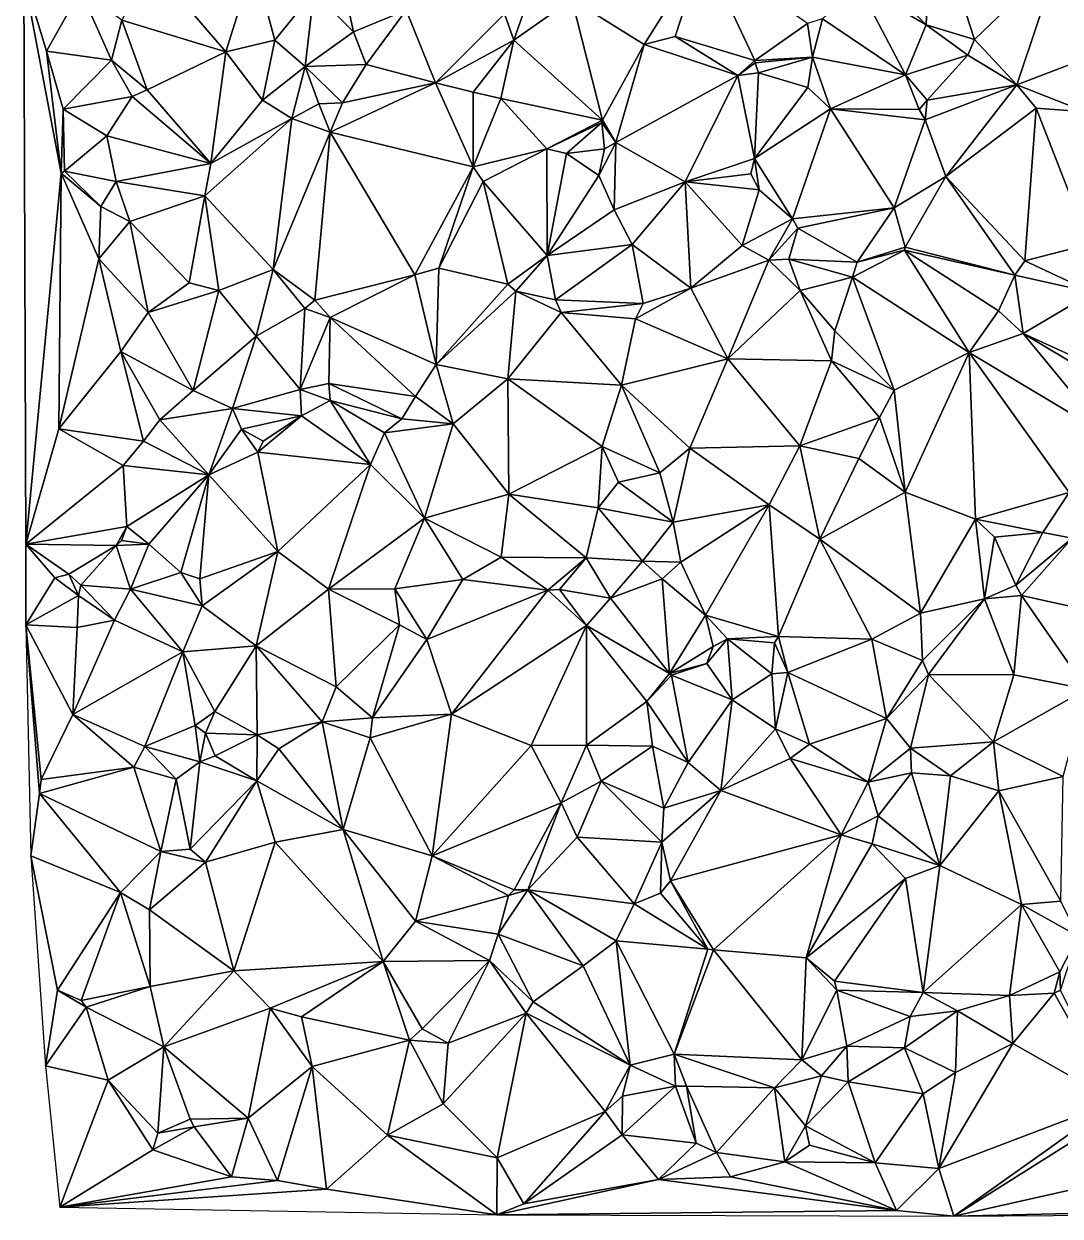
# Model space of a CAD drawing. Header units: metres. Extents: x -15 to 15, y -15 to 15.
# Drawn here: x -14.98 to -3.69, y -14.99 to -2 of the extents above; entities that cross this region are included whole.
import ezdxf

# ---------------------------------------------------------------- set-up
doc = ezdxf.new("R2010")
doc.units = ezdxf.units.M
doc.layers.add('STREET_MESH', color=7, linetype='Continuous')

msp = doc.modelspace()

# ---------------------------------------------------------------- linework, layer by layer
at = {"layer": 'STREET_MESH'}
for points in [[(-5.148, -2.009), (-5.098, -0.702), (-5.766, -1.398)], [(-5.098, -0.702), (-5.148, -2.009), (-4.62, -2.17)], [(-5.098, -0.702), (-4.62, -2.17), (-3.699, -1.283)], [(-9.01, -1.729), (-8.22, -2.222), (-7.577, -1.197)], [(-8.22, -2.222), (-7.881, -2.134), (-7.577, -1.197)], [(-7.881, -2.134), (-7.013, -2.398), (-7.577, -1.197)], [(-7.577, -1.197), (-7.013, -2.398), (-6.439, -1.993)], [(-4.62, -2.17), (-4.16, -2.661), (-3.699, -1.283)], [(-4.16, -2.661), (-2.811, -2.145), (-3.699, -1.283)], [(-2.811, -2.145), (-2.871, -1.738), (-3.699, -1.283)], [(-13.911, -1.958), (-12.779, -2.303), (-13.593, -1.355)], [(-13.593, -1.355), (-12.779, -2.303), (-12.472, -1.326)], [(-12.779, -2.303), (-12.244, -2.176), (-12.472, -1.326)], [(-12.244, -2.176), (-11.821, -1.65), (-12.472, -1.326)], [(-5.883, -1.576), (-5.148, -2.009), (-5.766, -1.398)], [(-14.957, -7.668), (-14.573, -3.625), (-14.98, -1.479)], [(-14.959, -8.545), (-14.957, -7.668), (-14.98, -1.479)], [(-14.734, -2.294), (-14.361, -1.634), (-14.98, -1.479)], [(-14.573, -3.625), (-14.734, -2.294), (-14.98, -1.479)], [(-14.734, -2.294), (-14.025, -2.394), (-14.361, -1.634)], [(-14.025, -2.394), (-13.911, -1.958), (-14.361, -1.634)], [(-12.244, -2.176), (-11.913, -2.463), (-11.821, -1.65)], [(-11.913, -2.463), (-11.388, -2.083), (-11.821, -1.65)], [(-11.388, -2.083), (-11.478, -1.665), (-11.821, -1.65)], [(-11.478, -1.665), (-11.388, -2.083), (-10.815, -1.85)], [(-9.743, -1.887), (-9.639, -2.177), (-9.451, -1.634)], [(-9.639, -2.177), (-9.01, -1.729), (-9.451, -1.634)], [(-5.883, -1.576), (-6.276, -1.944), (-5.373, -2.553)], [(-5.883, -1.576), (-5.373, -2.553), (-5.148, -2.009)], [(-9.01, -1.729), (-9.639, -2.177), (-8.675, -3.046)], [(-8.22, -2.222), (-9.01, -1.729), (-8.675, -3.046)], [(-11.388, -2.083), (-11.25, -2.442), (-10.815, -1.85)], [(-11.25, -2.442), (-10.495, -2.641), (-10.815, -1.85)], [(-10.495, -2.641), (-9.743, -1.887), (-10.815, -1.85)], [(-9.743, -1.887), (-10.495, -2.641), (-9.639, -2.177)], [(-6.384, -2.359), (-6.276, -1.944), (-6.439, -1.993)], [(-6.276, -1.944), (-6.384, -2.359), (-5.373, -2.553)], [(-13.911, -1.958), (-14.025, -2.394), (-13.636, -2.716)], [(-12.779, -2.303), (-13.911, -1.958), (-13.636, -2.716)], [(-7.013, -2.398), (-6.384, -2.359), (-6.439, -1.993)], [(-5.148, -2.009), (-5.373, -2.553), (-4.693, -2.339)], [(-5.148, -2.009), (-4.693, -2.339), (-4.62, -2.17)], [(-12.379, -2.829), (-12.244, -2.176), (-12.779, -2.303)], [(-12.244, -2.176), (-12.379, -2.829), (-11.913, -2.463)], [(-11.913, -2.463), (-11.25, -2.442), (-11.388, -2.083)], [(-10.495, -2.641), (-10.082, -2.743), (-9.639, -2.177)], [(-10.082, -2.743), (-9.782, -2.81), (-9.639, -2.177)], [(-9.639, -2.177), (-9.782, -2.81), (-8.675, -3.046)], [(-7.198, -2.559), (-7.881, -2.134), (-8.22, -2.222)], [(-7.013, -2.398), (-7.881, -2.134), (-7.198, -2.559)], [(-4.693, -2.339), (-4.16, -2.661), (-4.62, -2.17)], [(-3.411, -2.956), (-2.811, -2.145), (-4.16, -2.661)], [(-14.552, -2.927), (-14.734, -2.294), (-14.573, -3.625)], [(-14.025, -2.394), (-14.734, -2.294), (-14.552, -2.927)], [(-12.779, -2.303), (-13.636, -2.716), (-12.942, -3.518)], [(-12.379, -2.829), (-12.779, -2.303), (-12.942, -3.518)], [(-8.528, -3.292), (-8.22, -2.222), (-8.675, -3.046)], [(-7.198, -2.559), (-8.22, -2.222), (-8.528, -3.292)], [(-13.8, -2.788), (-14.025, -2.394), (-14.552, -2.927)], [(-14.025, -2.394), (-13.8, -2.788), (-13.636, -2.716)], [(-11.913, -2.463), (-12.379, -2.829), (-12.06, -3.028)], [(-11.764, -2.869), (-11.913, -2.463), (-12.06, -3.028)], [(-11.913, -2.463), (-11.506, -2.86), (-11.25, -2.442)], [(-11.764, -2.869), (-11.506, -2.86), (-11.913, -2.463)], [(-11.506, -2.86), (-10.495, -2.641), (-11.25, -2.442)], [(-7.01, -2.423), (-7.013, -2.398), (-7.198, -2.559)], [(-6.973, -2.533), (-7.01, -2.423), (-7.198, -2.559)], [(-7.01, -2.423), (-6.384, -2.359), (-7.013, -2.398)], [(-6.384, -2.359), (-7.01, -2.423), (-6.973, -2.533)], [(-6.384, -2.359), (-6.973, -2.533), (-6.435, -2.69)], [(-6.191, -2.924), (-6.384, -2.359), (-6.435, -2.69)], [(-6.384, -2.359), (-6.191, -2.924), (-5.373, -2.553)], [(-5.373, -2.553), (-5.137, -2.828), (-4.693, -2.339)], [(-4.693, -2.339), (-5.137, -2.828), (-4.16, -2.661)], [(-7.198, -2.559), (-8.528, -3.292), (-7.774, -3.718)], [(-7.018, -3.464), (-7.198, -2.559), (-7.774, -3.718)], [(-6.973, -2.533), (-7.198, -2.559), (-7.018, -3.464)], [(-6.973, -2.533), (-7.018, -3.464), (-6.435, -2.69)], [(-5.373, -2.553), (-6.191, -2.924), (-5.223, -2.93)], [(-5.373, -2.553), (-5.223, -2.93), (-5.137, -2.828)], [(-13.636, -2.716), (-13.8, -2.788), (-12.942, -3.518)], [(-10.084, -3.556), (-10.495, -2.641), (-11.64, -3.179)], [(-10.495, -2.641), (-11.506, -2.86), (-11.64, -3.179)], [(-10.082, -2.743), (-10.495, -2.641), (-10.084, -3.556)], [(-7.018, -3.464), (-6.191, -2.924), (-6.435, -2.69)], [(-5.157, -3.045), (-4.934, -3.662), (-4.16, -2.661)], [(-5.137, -2.828), (-5.157, -3.045), (-4.16, -2.661)], [(-4.16, -2.661), (-4.934, -3.662), (-3.949, -2.918)], [(-3.411, -2.956), (-4.16, -2.661), (-3.949, -2.918)], [(-13.8, -2.788), (-14.552, -2.927), (-14.075, -3.218)], [(-13.8, -2.788), (-14.075, -3.218), (-12.942, -3.518)], [(-12.06, -3.028), (-12.379, -2.829), (-12.942, -3.518)], [(-9.782, -2.81), (-10.082, -2.743), (-10.084, -3.556)], [(-9.782, -2.81), (-10.084, -3.556), (-9.282, -3.36)], [(-8.675, -3.046), (-9.782, -2.81), (-9.282, -3.36)], [(-5.137, -2.828), (-5.223, -2.93), (-5.157, -3.045)], [(-14.537, -3.604), (-14.552, -2.927), (-14.573, -3.625)], [(-14.075, -3.218), (-14.552, -2.927), (-14.537, -3.604)], [(-11.764, -2.869), (-12.06, -3.028), (-11.64, -3.179)], [(-11.506, -2.86), (-11.764, -2.869), (-11.64, -3.179)], [(-6.191, -2.924), (-7.018, -3.464), (-6.605, -4.123)], [(-5.497, -4.001), (-6.191, -2.924), (-6.605, -4.123)], [(-6.191, -2.924), (-5.497, -4.001), (-5.157, -3.045)], [(-5.223, -2.93), (-6.191, -2.924), (-5.157, -3.045)], [(-4.934, -3.662), (-4.071, -4.58), (-3.949, -2.918)], [(-4.071, -4.58), (-3.372, -4.397), (-3.949, -2.918)], [(-3.372, -4.397), (-3.411, -2.956), (-3.949, -2.918)], [(-12.06, -3.028), (-13.007, -3.873), (-12.262, -4.673)], [(-13.007, -3.873), (-12.06, -3.028), (-12.942, -3.518)], [(-11.64, -3.179), (-12.06, -3.028), (-12.262, -4.673)], [(-8.681, -3.072), (-8.675, -3.046), (-9.282, -3.36)], [(-9.066, -3.412), (-8.681, -3.072), (-9.282, -3.36)], [(-8.651, -3.358), (-8.681, -3.072), (-9.066, -3.412)], [(-8.681, -3.072), (-8.528, -3.292), (-8.675, -3.046)], [(-8.681, -3.072), (-8.651, -3.358), (-8.528, -3.292)], [(-5.497, -4.001), (-4.934, -3.662), (-5.157, -3.045)], [(-14.075, -3.218), (-14.537, -3.604), (-13.972, -3.715)], [(-14.075, -3.218), (-13.972, -3.715), (-12.942, -3.518)], [(-11.809, -5.007), (-11.64, -3.179), (-12.262, -4.673)], [(-11.809, -5.007), (-10.72, -4.733), (-11.64, -3.179)], [(-10.72, -4.733), (-10.084, -3.556), (-11.64, -3.179)], [(-10.084, -3.556), (-9.975, -3.716), (-9.282, -3.36)], [(-9.975, -3.716), (-9.278, -4.522), (-9.282, -3.36)], [(-9.278, -4.522), (-9.066, -3.412), (-9.282, -3.36)], [(-8.715, -3.649), (-8.651, -3.358), (-9.066, -3.412)], [(-8.528, -3.292), (-8.715, -3.649), (-8.546, -4.024)], [(-8.651, -3.358), (-8.715, -3.649), (-8.528, -3.292)], [(-8.528, -3.292), (-8.546, -4.024), (-7.774, -3.718)], [(-9.278, -4.522), (-8.715, -3.649), (-9.066, -3.412)], [(-7.058, -3.633), (-7.018, -3.464), (-7.774, -3.718)], [(-7.058, -3.633), (-6.968, -3.807), (-7.018, -3.464)], [(-7.018, -3.464), (-6.968, -3.807), (-6.605, -4.123)], [(-14.573, -3.625), (-14.957, -7.668), (-14.599, -6.409)], [(-14.163, -4.559), (-14.573, -3.625), (-14.599, -6.409)], [(-14.14, -3.988), (-14.537, -3.604), (-14.573, -3.625)], [(-14.163, -4.559), (-14.14, -3.988), (-14.573, -3.625)], [(-14.537, -3.604), (-14.14, -3.988), (-13.972, -3.715)], [(-13.972, -3.715), (-13.007, -3.873), (-12.942, -3.518)], [(-10.72, -4.733), (-10.459, -4.659), (-10.084, -3.556)], [(-10.459, -4.659), (-9.975, -3.716), (-10.084, -3.556)], [(-6.968, -3.807), (-7.058, -3.633), (-7.774, -3.718)], [(-14.14, -3.988), (-13.824, -4.151), (-13.972, -3.715)], [(-13.972, -3.715), (-13.824, -4.151), (-13.007, -3.873)], [(-10.459, -4.659), (-9.707, -4.833), (-9.975, -3.716)], [(-9.975, -3.716), (-9.707, -4.833), (-9.278, -4.522)], [(-8.715, -3.649), (-9.278, -4.522), (-8.546, -4.024)], [(-8.546, -4.024), (-8.35, -4.403), (-7.774, -3.718)], [(-7.774, -3.718), (-8.35, -4.403), (-7.712, -4.876)], [(-7.152, -4.412), (-7.774, -3.718), (-7.712, -4.876)], [(-7.152, -4.412), (-6.968, -3.807), (-7.774, -3.718)], [(-5.497, -4.001), (-5.377, -4.429), (-4.934, -3.662)], [(-5.377, -4.429), (-4.182, -4.734), (-4.934, -3.662)], [(-4.934, -3.662), (-4.182, -4.734), (-4.071, -4.58)], [(-13.824, -4.151), (-13.178, -4.818), (-13.007, -3.873)], [(-13.178, -4.818), (-12.854, -4.903), (-13.007, -3.873)], [(-13.007, -3.873), (-12.854, -4.903), (-12.262, -4.673)], [(-6.968, -3.807), (-7.152, -4.412), (-6.605, -4.123)], [(-13.824, -4.151), (-14.14, -3.988), (-14.163, -4.559)], [(-9.278, -4.522), (-8.35, -4.403), (-8.546, -4.024)], [(-6.545, -4.222), (-5.497, -4.001), (-6.605, -4.123)], [(-5.497, -4.001), (-6.545, -4.222), (-5.898, -4.594)], [(-5.377, -4.429), (-5.497, -4.001), (-5.898, -4.594)], [(-13.824, -4.151), (-14.163, -4.559), (-13.624, -5.143)], [(-13.178, -4.818), (-13.824, -4.151), (-13.624, -5.143)], [(-7.152, -4.412), (-6.862, -4.572), (-6.605, -4.123)], [(-6.862, -4.572), (-6.545, -4.222), (-6.605, -4.123)], [(-6.642, -4.562), (-6.545, -4.222), (-6.862, -4.572)], [(-6.545, -4.222), (-6.642, -4.562), (-5.898, -4.594)], [(-9.278, -4.522), (-9.188, -5.004), (-8.35, -4.403)], [(-9.188, -5.004), (-8.23, -5.043), (-8.35, -4.403)], [(-8.35, -4.403), (-8.23, -5.043), (-7.712, -4.876)], [(-6.862, -4.572), (-7.152, -4.412), (-7.712, -4.876)], [(-3.334, -4.925), (-3.372, -4.397), (-4.071, -4.58)], [(-9.278, -4.522), (-9.707, -4.833), (-9.62, -4.909)], [(-9.188, -5.004), (-9.278, -4.522), (-9.62, -4.909)], [(-5.898, -4.594), (-5.949, -4.759), (-5.382, -4.465)], [(-5.949, -4.759), (-4.68, -5.578), (-5.382, -4.465)], [(-5.377, -4.429), (-5.898, -4.594), (-5.382, -4.465)], [(-4.182, -4.734), (-5.377, -4.429), (-5.382, -4.465)], [(-4.36, -5.126), (-4.182, -4.734), (-5.382, -4.465)], [(-4.68, -5.578), (-4.36, -5.126), (-5.382, -4.465)], [(-13.923, -5.567), (-14.163, -4.559), (-14.599, -6.409)], [(-14.163, -4.559), (-13.923, -5.567), (-13.624, -5.143)], [(-12.854, -4.903), (-12.447, -5.401), (-12.262, -4.673)], [(-12.447, -5.401), (-11.916, -5.098), (-12.262, -4.673)], [(-11.916, -5.098), (-11.809, -5.007), (-12.262, -4.673)], [(-10.488, -5.709), (-10.459, -4.659), (-10.72, -4.733)], [(-10.459, -4.659), (-10.488, -5.709), (-9.707, -4.833)], [(-6.862, -4.572), (-7.712, -4.876), (-7.308, -5.649)], [(-6.521, -4.904), (-6.862, -4.572), (-7.308, -5.649)], [(-6.521, -4.904), (-6.642, -4.562), (-6.862, -4.572)], [(-6.642, -4.562), (-5.949, -4.759), (-5.898, -4.594)], [(-6.521, -4.904), (-5.949, -4.759), (-6.642, -4.562)], [(-4.182, -4.734), (-3.334, -4.925), (-4.071, -4.58)], [(-11.809, -5.007), (-11.643, -5.198), (-10.72, -4.733)], [(-11.643, -5.198), (-10.488, -5.709), (-10.72, -4.733)], [(-5.949, -4.759), (-6.521, -4.904), (-6.143, -5.343)], [(-5.495, -5.988), (-5.949, -4.759), (-6.143, -5.343)], [(-5.949, -4.759), (-5.495, -5.988), (-4.68, -5.578)], [(-4.182, -4.734), (-4.36, -5.126), (-4.09, -5.372)], [(-3.334, -4.925), (-4.182, -4.734), (-4.09, -5.372)], [(-12.854, -4.903), (-13.178, -4.818), (-13.624, -5.143)], [(-13.133, -5.994), (-12.854, -4.903), (-13.624, -5.143)], [(-12.854, -4.903), (-13.133, -5.994), (-12.447, -5.401)], [(-9.707, -4.833), (-10.488, -5.709), (-9.62, -4.909)], [(-10.488, -5.709), (-9.706, -5.865), (-9.62, -4.909)], [(-9.706, -5.865), (-9.126, -5.142), (-9.62, -4.909)], [(-9.126, -5.142), (-9.188, -5.004), (-9.62, -4.909)], [(-7.712, -4.876), (-8.315, -5.212), (-7.308, -5.649)], [(-8.23, -5.043), (-8.315, -5.212), (-7.712, -4.876)], [(-6.179, -5.668), (-6.521, -4.904), (-7.308, -5.649)], [(-6.521, -4.904), (-6.179, -5.668), (-6.143, -5.343)], [(-3.334, -4.925), (-4.09, -5.372), (-3.209, -5.774)], [(-11.809, -5.007), (-11.916, -5.098), (-11.643, -5.198)], [(-8.23, -5.043), (-9.188, -5.004), (-9.126, -5.142)], [(-8.23, -5.043), (-9.126, -5.142), (-8.315, -5.212)], [(-13.923, -5.567), (-13.133, -5.994), (-13.624, -5.143)], [(-11.967, -5.982), (-11.916, -5.098), (-12.447, -5.401)], [(-11.643, -5.198), (-11.916, -5.098), (-11.967, -5.982)], [(-9.706, -5.865), (-8.466, -5.934), (-9.126, -5.142)], [(-9.126, -5.142), (-8.466, -5.934), (-8.315, -5.212)], [(-4.36, -5.126), (-4.68, -5.578), (-4.09, -5.372)], [(-11.655, -5.915), (-11.643, -5.198), (-11.967, -5.982)], [(-11.655, -5.915), (-10.71, -6.059), (-11.643, -5.198)], [(-10.71, -6.059), (-10.488, -5.709), (-11.643, -5.198)], [(-8.315, -5.212), (-8.466, -5.934), (-7.308, -5.649)], [(-13.133, -5.994), (-12.705, -6.188), (-12.447, -5.401)], [(-12.705, -6.188), (-11.967, -5.982), (-12.447, -5.401)], [(-6.179, -5.668), (-5.495, -5.988), (-6.143, -5.343)], [(-4.68, -5.578), (-3.183, -6.477), (-4.09, -5.372)], [(-4.09, -5.372), (-3.172, -5.921), (-3.209, -5.774)], [(-3.183, -6.477), (-3.172, -5.921), (-4.09, -5.372)], [(-13.677, -6.546), (-13.923, -5.567), (-14.599, -6.409)], [(-13.133, -5.994), (-13.923, -5.567), (-13.497, -6.313)], [(-13.923, -5.567), (-13.677, -6.546), (-13.497, -6.313)], [(-5.495, -5.988), (-5.377, -7.099), (-4.68, -5.578)], [(-5.377, -7.099), (-4.61, -7.394), (-4.68, -5.578)], [(-3.587, -7.105), (-3.183, -6.477), (-4.68, -5.578)], [(-4.61, -7.394), (-3.587, -7.105), (-4.68, -5.578)], [(-10.488, -5.709), (-10.71, -6.059), (-10.302, -6.354)], [(-9.706, -5.865), (-10.488, -5.709), (-10.302, -6.354)], [(-8.466, -5.934), (-7.723, -6.62), (-7.308, -5.649)], [(-7.723, -6.62), (-6.523, -6.596), (-7.308, -5.649)], [(-6.523, -6.596), (-6.179, -5.668), (-7.308, -5.649)], [(-6.523, -6.596), (-5.657, -6.288), (-6.179, -5.668)], [(-5.657, -6.288), (-5.495, -5.988), (-6.179, -5.668)], [(-11.642, -6.103), (-11.655, -5.915), (-11.967, -5.982)], [(-10.86, -6.3), (-10.71, -6.059), (-11.655, -5.915)], [(-11.642, -6.103), (-10.86, -6.3), (-11.655, -5.915)], [(-9.696, -7.123), (-9.706, -5.865), (-10.302, -6.354)], [(-9.706, -5.865), (-9.696, -7.123), (-8.679, -6.604)], [(-8.466, -5.934), (-9.706, -5.865), (-8.679, -6.604)], [(-8.048, -6.89), (-8.466, -5.934), (-8.679, -6.604)], [(-8.466, -5.934), (-8.048, -6.89), (-7.723, -6.62)], [(-12.705, -6.188), (-13.133, -5.994), (-13.497, -6.313)], [(-11.954, -6.269), (-11.967, -5.982), (-12.705, -6.188)], [(-11.954, -6.269), (-11.642, -6.103), (-11.967, -5.982)], [(-11.201, -6.8), (-11.642, -6.103), (-11.954, -6.269)], [(-11.201, -6.8), (-11.051, -6.455), (-11.642, -6.103)], [(-11.051, -6.455), (-10.86, -6.3), (-11.642, -6.103)], [(-10.71, -6.059), (-10.86, -6.3), (-10.302, -6.354)], [(-5.495, -5.988), (-5.657, -6.288), (-5.377, -7.099)], [(-12.964, -6.911), (-12.705, -6.188), (-13.497, -6.313)], [(-12.964, -6.911), (-12.608, -6.414), (-12.705, -6.188)], [(-12.608, -6.414), (-11.954, -6.269), (-12.705, -6.188)], [(-13.677, -6.546), (-12.964, -6.911), (-13.497, -6.313)], [(-11.954, -6.269), (-12.608, -6.414), (-12.373, -6.546)], [(-12.429, -6.666), (-11.954, -6.269), (-12.373, -6.546)], [(-11.201, -6.8), (-11.954, -6.269), (-12.429, -6.666)], [(-10.86, -6.3), (-11.051, -6.455), (-10.302, -6.354)], [(-11.051, -6.455), (-10.612, -7.383), (-10.302, -6.354)], [(-10.612, -7.383), (-9.696, -7.123), (-10.302, -6.354)], [(-5.657, -6.288), (-6.523, -6.596), (-5.882, -6.733)], [(-5.377, -7.099), (-5.657, -6.288), (-5.882, -6.733)], [(-14.957, -7.668), (-13.896, -6.81), (-14.599, -6.409)], [(-13.896, -6.81), (-13.677, -6.546), (-14.599, -6.409)], [(-12.964, -6.911), (-12.429, -6.666), (-12.608, -6.414)], [(-12.608, -6.414), (-12.429, -6.666), (-12.373, -6.546)], [(-11.051, -6.455), (-11.201, -6.8), (-10.612, -7.383)], [(-12.964, -6.911), (-13.677, -6.546), (-13.896, -6.81)], [(-9.696, -7.123), (-8.723, -7.271), (-8.679, -6.604)], [(-8.723, -7.271), (-8.501, -6.99), (-8.679, -6.604)], [(-8.501, -6.99), (-8.048, -6.89), (-8.679, -6.604)], [(-7.723, -6.62), (-8.048, -6.89), (-7.903, -7.426)], [(-6.858, -7.239), (-7.723, -6.62), (-7.903, -7.426)], [(-6.523, -6.596), (-7.723, -6.62), (-6.858, -7.239)], [(-6.306, -7.611), (-6.523, -6.596), (-6.858, -7.239)], [(-6.523, -6.596), (-6.306, -7.611), (-5.882, -6.733)], [(-12.212, -7.747), (-12.429, -6.666), (-12.964, -6.911)], [(-11.201, -6.8), (-12.429, -6.666), (-12.212, -7.747)], [(-6.306, -7.611), (-5.377, -7.099), (-5.882, -6.733)], [(-13.858, -7.474), (-13.896, -6.81), (-14.957, -7.668)], [(-13.858, -7.474), (-12.964, -6.911), (-13.896, -6.81)], [(-11.201, -6.8), (-12.212, -7.747), (-11.659, -8.156)], [(-10.612, -7.383), (-11.201, -6.8), (-11.659, -8.156)], [(-13.617, -7.666), (-12.964, -6.911), (-13.858, -7.474)], [(-12.964, -6.911), (-13.617, -7.666), (-13.268, -7.976)], [(-13.061, -8.045), (-12.964, -6.911), (-13.268, -7.976)], [(-12.212, -7.747), (-12.964, -6.911), (-13.061, -8.045)], [(-8.501, -6.99), (-8.723, -7.271), (-7.903, -7.426)], [(-8.048, -6.89), (-8.501, -6.99), (-7.903, -7.426)], [(-10.612, -7.383), (-9.779, -7.808), (-9.696, -7.123)], [(-9.696, -7.123), (-9.779, -7.808), (-8.853, -7.815)], [(-8.723, -7.271), (-9.696, -7.123), (-8.853, -7.815)], [(-6.306, -7.611), (-5.21, -8.419), (-5.377, -7.099)], [(-5.21, -8.419), (-4.61, -7.394), (-5.377, -7.099)], [(-4.61, -7.394), (-3.877, -7.54), (-3.587, -7.105)], [(-3.877, -7.54), (-3.556, -7.601), (-3.587, -7.105)], [(-8.239, -7.853), (-8.723, -7.271), (-8.853, -7.815)], [(-8.723, -7.271), (-8.239, -7.853), (-7.903, -7.426)], [(-7.822, -7.861), (-6.858, -7.239), (-7.903, -7.426)], [(-6.858, -7.239), (-7.822, -7.861), (-7.551, -8.441)], [(-6.757, -8.674), (-6.858, -7.239), (-7.551, -8.441)], [(-6.757, -8.674), (-6.306, -7.611), (-6.858, -7.239)], [(-10.612, -7.383), (-11.659, -8.156), (-10.938, -8.153)], [(-10.197, -8.053), (-10.612, -7.383), (-10.938, -8.153)], [(-9.779, -7.808), (-10.612, -7.383), (-10.197, -8.053)], [(-4.513, -8.261), (-4.61, -7.394), (-5.21, -8.419)], [(-4.61, -7.394), (-4.513, -8.261), (-4.403, -7.589)], [(-3.877, -7.54), (-4.61, -7.394), (-4.403, -7.589)], [(-13.974, -7.682), (-13.858, -7.474), (-14.957, -7.668)], [(-13.974, -7.682), (-13.917, -7.628), (-13.858, -7.474)], [(-13.917, -7.628), (-13.617, -7.666), (-13.858, -7.474)], [(-8.239, -7.853), (-7.822, -7.861), (-7.903, -7.426)], [(-13.917, -7.628), (-13.974, -7.682), (-13.617, -7.666)], [(-6.306, -7.611), (-6.757, -8.674), (-5.739, -8.702)], [(-5.21, -8.419), (-6.306, -7.611), (-5.739, -8.702)], [(-4.513, -8.261), (-4.17, -8.115), (-4.403, -7.589)], [(-4.17, -8.115), (-3.877, -7.54), (-4.403, -7.589)], [(-4.17, -8.115), (-3.556, -7.601), (-3.877, -7.54)], [(-3.556, -7.601), (-4.17, -8.115), (-4.107, -8.227)], [(-3.556, -7.601), (-4.107, -8.227), (-2.975, -8.478)], [(-14.957, -7.668), (-14.959, -8.545), (-14.642, -8.035)], [(-14.49, -7.993), (-14.957, -7.668), (-14.642, -8.035)], [(-14.49, -7.993), (-13.974, -7.682), (-14.957, -7.668)], [(-13.974, -7.682), (-14.49, -7.993), (-14.358, -8.112)], [(-13.816, -8.156), (-13.974, -7.682), (-14.358, -8.112)], [(-13.617, -7.666), (-13.974, -7.682), (-13.816, -8.156)], [(-13.617, -7.666), (-13.816, -8.156), (-13.268, -7.976)], [(-12.212, -7.747), (-13.061, -8.045), (-13.037, -8.34)], [(-12.212, -7.747), (-13.037, -8.34), (-12.449, -8.776)], [(-11.659, -8.156), (-12.212, -7.747), (-12.449, -8.776)], [(-9.779, -7.808), (-10.197, -8.053), (-9.271, -8.166)], [(-8.853, -7.815), (-9.779, -7.808), (-9.271, -8.166)], [(-9.142, -8.16), (-8.853, -7.815), (-9.271, -8.166)], [(-8.853, -7.815), (-9.142, -8.16), (-8.587, -8.254)], [(-8.239, -7.853), (-8.853, -7.815), (-8.587, -8.254)], [(-8.024, -8.045), (-8.239, -7.853), (-8.587, -8.254)], [(-7.822, -7.861), (-8.239, -7.853), (-8.024, -8.045)], [(-7.822, -7.861), (-8.024, -8.045), (-7.551, -8.441)], [(-14.959, -8.545), (-14.384, -8.227), (-14.642, -8.035)], [(-14.384, -8.227), (-14.49, -7.993), (-14.642, -8.035)], [(-14.49, -7.993), (-14.384, -8.227), (-14.358, -8.112)], [(-13.816, -8.156), (-13.037, -8.34), (-13.268, -7.976)], [(-13.037, -8.34), (-13.061, -8.045), (-13.268, -7.976)], [(-10.59, -8.706), (-10.197, -8.053), (-10.938, -8.153)], [(-10.197, -8.053), (-10.59, -8.706), (-9.271, -8.166)], [(-7.944, -9.077), (-8.024, -8.045), (-8.587, -8.254)], [(-8.024, -8.045), (-7.944, -9.077), (-7.551, -8.441)], [(-14.358, -8.112), (-14.384, -8.227), (-13.992, -8.496)], [(-13.816, -8.156), (-14.358, -8.112), (-13.992, -8.496)], [(-13.816, -8.156), (-13.992, -8.496), (-13.247, -8.838)], [(-13.037, -8.34), (-13.816, -8.156), (-13.247, -8.838)], [(-11.578, -9.222), (-11.659, -8.156), (-12.449, -8.776)], [(-11.659, -8.156), (-10.885, -8.545), (-10.938, -8.153)], [(-10.885, -8.545), (-11.659, -8.156), (-11.578, -9.222)], [(-10.885, -8.545), (-10.59, -8.706), (-10.938, -8.153)], [(-10.59, -8.706), (-10.32, -9.517), (-9.271, -8.166)], [(-10.32, -9.517), (-8.848, -8.552), (-9.271, -8.166)], [(-8.848, -8.552), (-9.142, -8.16), (-9.271, -8.166)], [(-9.142, -8.16), (-8.848, -8.552), (-8.587, -8.254)], [(-4.107, -8.227), (-4.17, -8.115), (-4.513, -8.261)], [(-14.4, -8.576), (-14.384, -8.227), (-14.959, -8.545)], [(-14.384, -8.227), (-14.4, -8.576), (-13.992, -8.496)], [(-8.848, -8.552), (-7.944, -9.077), (-8.587, -8.254)], [(-4.513, -8.261), (-5.21, -8.419), (-5.188, -8.935)], [(-5.122, -9.086), (-4.513, -8.261), (-5.188, -8.935)], [(-4.513, -8.261), (-5.122, -9.086), (-4.19, -9.09)], [(-4.107, -8.227), (-4.513, -8.261), (-4.19, -9.09)], [(-3.401, -9.246), (-4.107, -8.227), (-4.19, -9.09)], [(-4.107, -8.227), (-3.401, -9.246), (-2.975, -8.478)], [(-12.449, -8.776), (-13.037, -8.34), (-13.247, -8.838)], [(-7.944, -9.077), (-7.468, -8.78), (-7.551, -8.441)], [(-7.468, -8.78), (-7.313, -8.697), (-7.551, -8.441)], [(-7.313, -8.697), (-6.757, -8.674), (-7.551, -8.441)], [(-5.188, -8.935), (-5.21, -8.419), (-5.739, -8.702)], [(-14.959, -8.545), (-14.808, -10.383), (-14.791, -10.231)], [(-14.808, -10.383), (-14.959, -8.545), (-14.904, -11.063)], [(-14.445, -9.521), (-14.959, -8.545), (-14.791, -10.231)], [(-14.445, -9.521), (-14.4, -8.576), (-14.959, -8.545)], [(-14.4, -8.576), (-14.445, -9.521), (-13.992, -8.496)], [(-13.992, -8.496), (-14.445, -9.521), (-13.247, -8.838)], [(-11.179, -9.559), (-10.885, -8.545), (-11.578, -9.222)], [(-10.885, -8.545), (-11.179, -9.559), (-10.59, -8.706)], [(-9.45, -9.861), (-8.848, -8.552), (-10.32, -9.517)], [(-8.848, -9.857), (-8.848, -8.552), (-9.45, -9.861)], [(-7.944, -9.077), (-8.848, -8.552), (-8.192, -9.38)], [(-8.848, -8.552), (-8.848, -9.857), (-8.192, -9.38)], [(-7.313, -8.697), (-7.537, -8.965), (-7.262, -9.363)], [(-7.313, -8.697), (-7.468, -8.78), (-7.537, -8.965)], [(-6.801, -8.74), (-6.757, -8.674), (-7.313, -8.697)], [(-6.828, -9.079), (-7.313, -8.697), (-7.262, -9.363)], [(-6.828, -9.079), (-6.801, -8.74), (-7.313, -8.697)], [(-6.757, -8.674), (-6.801, -8.74), (-6.654, -9.063)], [(-6.757, -8.674), (-6.654, -9.063), (-5.739, -8.702)], [(-5.739, -8.702), (-6.654, -9.063), (-5.58, -9.567)], [(-5.188, -8.935), (-5.739, -8.702), (-5.58, -9.567)], [(-12.897, -9.49), (-12.449, -8.776), (-13.247, -8.838)], [(-12.449, -8.776), (-12.897, -9.49), (-12.436, -9.744)], [(-11.73, -9.604), (-12.449, -8.776), (-12.436, -9.744)], [(-11.73, -9.604), (-11.578, -9.222), (-12.449, -8.776)], [(-10.59, -8.706), (-11.179, -9.559), (-10.32, -9.517)], [(-7.468, -8.78), (-7.944, -9.077), (-7.537, -8.965)], [(-6.801, -8.74), (-6.828, -9.079), (-6.654, -9.063)], [(-14.445, -9.521), (-13.66, -9.87), (-13.247, -8.838)], [(-13.66, -9.87), (-13.114, -9.641), (-13.247, -8.838)], [(-13.114, -9.641), (-12.897, -9.49), (-13.247, -8.838)], [(-5.122, -9.086), (-5.188, -8.935), (-5.58, -9.567)], [(-7.922, -9.094), (-7.944, -9.077), (-8.192, -9.38)], [(-7.944, -9.077), (-7.922, -9.094), (-7.537, -8.965)], [(-7.537, -8.965), (-7.922, -9.094), (-7.262, -9.363)], [(-6.789, -9.68), (-6.828, -9.079), (-7.262, -9.363)], [(-6.828, -9.079), (-6.789, -9.68), (-6.654, -9.063)], [(-6.789, -9.68), (-6.418, -9.845), (-6.654, -9.063)], [(-6.654, -9.063), (-6.418, -9.845), (-5.58, -9.567)], [(-5.318, -9.889), (-5.122, -9.086), (-5.58, -9.567)], [(-5.122, -9.086), (-5.318, -9.889), (-4.413, -9.819)], [(-4.19, -9.09), (-5.122, -9.086), (-4.413, -9.819)], [(-3.401, -9.246), (-4.19, -9.09), (-4.413, -9.819)], [(-11.73, -9.604), (-11.179, -9.559), (-11.578, -9.222)], [(-7.922, -9.094), (-8.192, -9.38), (-7.739, -10.047)], [(-7.262, -9.363), (-7.922, -9.094), (-7.739, -10.047)], [(-3.401, -9.246), (-4.413, -9.819), (-3.653, -10.198)], [(-8.848, -9.857), (-8.128, -9.868), (-8.192, -9.38)], [(-8.192, -9.38), (-8.128, -9.868), (-7.739, -10.047)], [(-7.385, -10.349), (-7.262, -9.363), (-7.739, -10.047)], [(-7.385, -10.349), (-6.789, -9.68), (-7.262, -9.363)], [(-13.78, -10.097), (-14.445, -9.521), (-14.791, -10.231)], [(-14.445, -9.521), (-13.78, -10.097), (-13.66, -9.87)], [(-13.114, -9.641), (-12.999, -9.725), (-12.897, -9.49)], [(-12.897, -9.49), (-12.999, -9.725), (-12.436, -9.744)], [(-11.73, -9.604), (-12.436, -9.744), (-12.202, -9.897)], [(-11.499, -10.777), (-11.73, -9.604), (-12.202, -9.897)], [(-11.73, -9.604), (-11.206, -9.778), (-11.179, -9.559)], [(-11.206, -9.778), (-11.73, -9.604), (-11.499, -10.777)], [(-11.206, -9.778), (-10.529, -11.061), (-10.32, -9.517)], [(-11.179, -9.559), (-11.206, -9.778), (-10.32, -9.517)], [(-10.529, -11.061), (-9.45, -9.861), (-10.32, -9.517)], [(-6.418, -9.845), (-5.778, -10.258), (-5.58, -9.567)], [(-5.778, -10.258), (-5.318, -9.889), (-5.58, -9.567)], [(-13.061, -10.039), (-13.114, -9.641), (-13.66, -9.87)], [(-12.999, -9.725), (-13.114, -9.641), (-13.061, -10.039)], [(-12.896, -9.974), (-12.999, -9.725), (-13.061, -10.039)], [(-12.999, -9.725), (-12.896, -9.974), (-12.436, -9.744)], [(-6.789, -9.68), (-7.385, -10.349), (-6.63, -10.002)], [(-6.418, -9.845), (-6.789, -9.68), (-6.63, -10.002)], [(-13.78, -10.097), (-13.32, -10.227), (-13.66, -9.87)], [(-13.32, -10.227), (-13.061, -10.039), (-13.66, -9.87)], [(-12.896, -9.974), (-12.441, -10.245), (-12.436, -9.744)], [(-12.436, -9.744), (-12.441, -10.245), (-12.202, -9.897)], [(-11.206, -9.778), (-11.499, -10.777), (-10.529, -11.061)], [(-10.529, -11.061), (-9.126, -10.483), (-9.45, -9.861)], [(-9.126, -10.483), (-8.848, -9.857), (-9.45, -9.861)], [(-8.848, -9.857), (-9.126, -10.483), (-8.688, -10.249)], [(-8.848, -9.857), (-8.688, -10.249), (-8.128, -9.868)], [(-8.688, -10.249), (-8.005, -10.543), (-8.128, -9.868)], [(-8.128, -9.868), (-8.005, -10.543), (-7.739, -10.047)], [(-5.778, -10.258), (-6.418, -9.845), (-6.63, -10.002)], [(-5.318, -9.889), (-4.882, -10.191), (-4.413, -9.819)], [(-4.882, -10.191), (-4.356, -10.355), (-4.413, -9.819)], [(-4.413, -9.819), (-4.356, -10.355), (-3.653, -10.198)], [(-12.441, -10.245), (-12.896, -9.974), (-13.061, -10.039)], [(-12.441, -10.245), (-11.499, -10.777), (-12.202, -9.897)], [(-7.385, -10.349), (-6.072, -10.834), (-6.63, -10.002)], [(-6.072, -10.834), (-5.778, -10.258), (-6.63, -10.002)], [(-5.778, -10.258), (-5.306, -10.159), (-5.318, -9.889)], [(-5.306, -10.159), (-4.882, -10.191), (-5.318, -9.889)], [(-13.78, -10.097), (-14.808, -10.383), (-13.487, -11.016)], [(-14.808, -10.383), (-13.78, -10.097), (-14.791, -10.231)], [(-13.32, -10.227), (-13.78, -10.097), (-13.487, -11.016)], [(-13.32, -10.227), (-13.166, -10.989), (-13.061, -10.039)], [(-13.166, -10.989), (-12.441, -10.245), (-13.061, -10.039)], [(-8.005, -10.543), (-7.385, -10.349), (-7.739, -10.047)], [(-13.166, -10.989), (-13.32, -10.227), (-13.487, -11.016)], [(-13.002, -11.131), (-12.441, -10.245), (-13.166, -10.989)], [(-12.441, -10.245), (-13.002, -11.131), (-12.241, -10.912)], [(-11.499, -10.777), (-12.441, -10.245), (-12.241, -10.912)], [(-8.688, -10.249), (-9.126, -10.483), (-8.951, -10.857)], [(-8.688, -10.249), (-8.951, -10.857), (-8.029, -10.914)], [(-8.005, -10.543), (-8.688, -10.249), (-8.029, -10.914)], [(-5.67, -10.626), (-5.778, -10.258), (-6.072, -10.834)], [(-5.67, -10.626), (-5.306, -10.159), (-5.778, -10.258)], [(-5.306, -10.159), (-5.67, -10.626), (-4.998, -11.167)], [(-4.882, -10.191), (-5.306, -10.159), (-4.998, -11.167)], [(-4.882, -10.191), (-4.998, -11.167), (-4.356, -10.355)], [(-4.356, -10.355), (-3.678, -11.556), (-3.653, -10.198)], [(-13.928, -11.462), (-14.808, -10.383), (-14.904, -11.063)], [(-14.808, -10.383), (-13.928, -11.462), (-13.487, -11.016)], [(-8.029, -10.914), (-7.932, -11.335), (-7.385, -10.349)], [(-8.005, -10.543), (-8.029, -10.914), (-7.385, -10.349)], [(-7.385, -10.349), (-7.932, -11.335), (-6.072, -10.834)], [(-4.356, -10.355), (-4.998, -11.167), (-4.107, -11.591)], [(-3.678, -11.556), (-4.356, -10.355), (-4.107, -11.591)], [(-9.636, -11.433), (-9.126, -10.483), (-10.529, -11.061)], [(-9.126, -10.483), (-9.636, -11.433), (-9.488, -11.433)], [(-9.126, -10.483), (-9.488, -11.433), (-8.951, -10.857)], [(-5.737, -10.933), (-5.67, -10.626), (-6.072, -10.834)], [(-4.998, -11.167), (-5.67, -10.626), (-5.737, -10.933)], [(-11.499, -10.777), (-12.241, -10.912), (-11.064, -12.215)], [(-10.712, -11.773), (-11.499, -10.777), (-11.064, -12.215)], [(-11.499, -10.777), (-10.712, -11.773), (-10.529, -11.061)], [(-8.951, -10.857), (-9.488, -11.433), (-8.33, -11.586)], [(-8.029, -10.914), (-8.951, -10.857), (-8.33, -11.586)], [(-7.932, -11.335), (-7.464, -12.085), (-6.072, -10.834)], [(-6.072, -10.834), (-7.464, -12.085), (-6.455, -12.172)], [(-5.737, -10.933), (-6.072, -10.834), (-6.455, -12.172)], [(-13.928, -11.462), (-13.61, -11.65), (-13.487, -11.016)], [(-13.61, -11.65), (-13.002, -11.131), (-13.487, -11.016)], [(-13.002, -11.131), (-13.166, -10.989), (-13.487, -11.016)], [(-13.002, -11.131), (-12.692, -12.316), (-12.241, -10.912)], [(-12.241, -10.912), (-12.692, -12.316), (-11.064, -12.215)], [(-8.029, -10.914), (-8.33, -11.586), (-8.042, -11.468)], [(-7.932, -11.335), (-8.029, -10.914), (-8.042, -11.468)], [(-5.373, -11.309), (-5.737, -10.933), (-6.455, -12.172)], [(-4.998, -11.167), (-5.737, -10.933), (-5.373, -11.309)], [(-14.613, -12.525), (-13.928, -11.462), (-14.904, -11.063)], [(-14.743, -13.351), (-14.613, -12.525), (-14.904, -11.063)], [(-13.002, -11.131), (-13.61, -11.65), (-12.692, -12.316)], [(-10.712, -11.773), (-9.698, -11.495), (-10.529, -11.061)], [(-9.698, -11.495), (-9.636, -11.433), (-10.529, -11.061)], [(-5.178, -12.552), (-4.998, -11.167), (-5.373, -11.309)], [(-4.998, -11.167), (-5.178, -12.552), (-4.107, -11.591)], [(-7.525, -12.08), (-7.932, -11.335), (-8.042, -11.468)], [(-7.464, -12.085), (-7.932, -11.335), (-7.525, -12.08)], [(-6.147, -12.426), (-5.373, -11.309), (-6.455, -12.172)], [(-6.147, -12.426), (-5.178, -12.552), (-5.373, -11.309)], [(-13.928, -11.462), (-14.613, -12.525), (-14.356, -12.638)], [(-13.602, -12.484), (-13.928, -11.462), (-14.356, -12.638)], [(-13.602, -12.484), (-13.61, -11.65), (-13.928, -11.462)], [(-9.698, -11.495), (-10.712, -11.773), (-9.81, -11.915)], [(-8.885, -12.262), (-9.488, -11.433), (-9.81, -11.915)], [(-9.488, -11.433), (-9.698, -11.495), (-9.81, -11.915)], [(-9.636, -11.433), (-9.698, -11.495), (-9.488, -11.433)], [(-8.525, -11.988), (-9.488, -11.433), (-8.885, -12.262)], [(-9.488, -11.433), (-8.525, -11.988), (-8.33, -11.586)], [(-8.33, -11.586), (-7.525, -12.08), (-8.042, -11.468)], [(-3.489, -11.939), (-3.678, -11.556), (-4.107, -11.591)], [(-13.61, -11.65), (-13.602, -12.484), (-12.692, -12.316)], [(-8.525, -11.988), (-7.525, -12.08), (-8.33, -11.586)], [(-5.178, -12.552), (-4.24, -12.582), (-4.107, -11.591)], [(-4.24, -12.582), (-3.691, -12.325), (-4.107, -11.591)], [(-3.691, -12.325), (-3.489, -11.939), (-4.107, -11.591)], [(-10.712, -11.773), (-11.064, -12.215), (-9.904, -12.202)], [(-9.81, -11.915), (-10.712, -11.773), (-9.904, -12.202)], [(-9.428, -12.652), (-9.81, -11.915), (-9.904, -12.202)], [(-8.885, -12.262), (-9.81, -11.915), (-9.428, -12.652)], [(-3.489, -11.939), (-3.691, -12.325), (-3.683, -12.527)], [(-8.525, -11.988), (-8.885, -12.262), (-8.374, -13.344)], [(-8.525, -11.988), (-7.892, -13.222), (-7.525, -12.08)], [(-7.892, -13.222), (-8.525, -11.988), (-8.374, -13.344)], [(-7.892, -13.222), (-7.464, -12.085), (-7.525, -12.08)], [(-11.064, -12.215), (-10.64, -12.947), (-9.904, -12.202)], [(-10.64, -12.947), (-10.357, -13.103), (-9.904, -12.202)], [(-10.357, -13.103), (-9.505, -12.777), (-9.904, -12.202)], [(-9.505, -12.777), (-9.428, -12.652), (-9.904, -12.202)], [(-7.464, -12.085), (-7.892, -13.222), (-6.502, -13.286)], [(-7.464, -12.085), (-6.502, -13.286), (-6.455, -12.172)], [(-6.502, -13.286), (-6.119, -12.526), (-6.455, -12.172)], [(-6.119, -12.526), (-6.147, -12.426), (-6.455, -12.172)], [(-13.602, -12.484), (-13.455, -13.144), (-12.692, -12.316)], [(-13.455, -13.144), (-12.297, -12.721), (-12.692, -12.316)], [(-12.692, -12.316), (-12.297, -12.721), (-11.064, -12.215)], [(-12.297, -12.721), (-11.953, -12.816), (-11.064, -12.215)], [(-11.953, -12.816), (-10.777, -13.071), (-11.064, -12.215)], [(-10.777, -13.071), (-10.64, -12.947), (-11.064, -12.215)], [(-8.885, -12.262), (-9.428, -12.652), (-8.374, -13.344)], [(-3.691, -12.325), (-4.24, -12.582), (-3.751, -12.557)], [(-3.691, -12.325), (-3.751, -12.557), (-3.683, -12.527)], [(-6.147, -12.426), (-6.119, -12.526), (-5.178, -12.552)], [(-14.302, -12.71), (-14.613, -12.525), (-14.743, -13.351)], [(-14.613, -12.525), (-14.302, -12.71), (-14.356, -12.638)], [(-14.302, -12.71), (-13.602, -12.484), (-14.356, -12.638)], [(-14.302, -12.71), (-13.455, -13.144), (-13.602, -12.484)], [(-6.119, -12.526), (-6.502, -13.286), (-6.011, -13.135)], [(-5.322, -12.813), (-6.119, -12.526), (-6.011, -13.135)], [(-6.119, -12.526), (-5.322, -12.813), (-5.178, -12.552)], [(-5.322, -12.813), (-4.804, -12.751), (-5.178, -12.552)], [(-4.804, -12.751), (-4.24, -12.582), (-5.178, -12.552)], [(-4.24, -12.582), (-4.804, -12.751), (-4.201, -13.108)], [(-3.751, -12.557), (-4.24, -12.582), (-4.201, -13.108)], [(-3.751, -12.557), (-4.201, -13.108), (-3.087, -13.737)], [(-3.683, -12.527), (-3.751, -12.557), (-3.087, -13.737)], [(-14.061, -13.507), (-14.302, -12.71), (-14.743, -13.351)], [(-13.455, -13.144), (-14.302, -12.71), (-14.061, -13.507)], [(-12.297, -12.721), (-13.455, -13.144), (-12.534, -13.919)], [(-11.839, -13.358), (-12.297, -12.721), (-12.534, -13.919)], [(-11.953, -12.816), (-12.297, -12.721), (-11.839, -13.358)], [(-9.428, -12.652), (-9.505, -12.777), (-8.374, -13.344)], [(-10.777, -13.071), (-11.953, -12.816), (-11.839, -13.358)], [(-9.821, -14.354), (-9.505, -12.777), (-10.41, -13.765)], [(-9.505, -12.777), (-10.357, -13.103), (-10.41, -13.765)], [(-8.646, -13.847), (-9.505, -12.777), (-9.821, -14.354)], [(-9.505, -12.777), (-8.646, -13.847), (-8.374, -13.344)], [(-5.382, -13.154), (-5.322, -12.813), (-6.011, -13.135)], [(-4.804, -12.751), (-5.382, -13.154), (-4.828, -13.421)], [(-5.382, -13.154), (-4.804, -12.751), (-5.322, -12.813)], [(-4.804, -12.751), (-4.828, -13.421), (-4.201, -13.108)], [(-10.357, -13.103), (-10.64, -12.947), (-10.777, -13.071)], [(-11.017, -14.106), (-10.777, -13.071), (-11.839, -13.358)], [(-10.777, -13.071), (-11.017, -14.106), (-10.41, -13.765)], [(-10.357, -13.103), (-10.777, -13.071), (-10.41, -13.765)], [(-4.201, -13.108), (-5.01, -14.47), (-3.087, -13.737)], [(-4.828, -13.421), (-5.01, -14.47), (-4.201, -13.108)], [(-13.455, -13.144), (-14.061, -13.507), (-13.519, -14.083)], [(-13.166, -13.932), (-13.455, -13.144), (-13.519, -14.083)], [(-13.455, -13.144), (-13.166, -13.932), (-12.534, -13.919)], [(-7.88, -13.573), (-7.892, -13.222), (-8.374, -13.344)], [(-7.892, -13.222), (-7.88, -13.573), (-7.757, -13.572)], [(-7.892, -13.222), (-7.757, -13.572), (-6.798, -13.591)], [(-6.502, -13.286), (-7.892, -13.222), (-6.798, -13.591)], [(-6.502, -13.286), (-6.288, -13.458), (-6.011, -13.135)], [(-6.288, -13.458), (-5.997, -13.524), (-6.011, -13.135)], [(-5.997, -13.524), (-5.382, -13.154), (-6.011, -13.135)], [(-5.18, -13.655), (-5.382, -13.154), (-5.997, -13.524)], [(-4.828, -13.421), (-5.382, -13.154), (-5.18, -13.655)], [(-14.061, -13.507), (-14.743, -13.351), (-14.588, -14.891)], [(-12.214, -14.6), (-11.839, -13.358), (-12.534, -13.919)], [(-11.839, -13.358), (-12.214, -14.6), (-11.682, -14.694)], [(-11.017, -14.106), (-11.839, -13.358), (-11.682, -14.694)], [(-8.646, -13.847), (-8.455, -13.681), (-8.374, -13.344)], [(-8.455, -13.681), (-7.88, -13.573), (-8.374, -13.344)], [(-6.288, -13.458), (-6.502, -13.286), (-6.798, -13.591)], [(-13.573, -14.264), (-14.061, -13.507), (-14.588, -14.891)], [(-14.061, -13.507), (-13.573, -14.264), (-13.519, -14.083)], [(-6.463, -14.003), (-6.288, -13.458), (-6.798, -13.591)], [(-6.288, -13.458), (-6.463, -14.003), (-5.997, -13.524)], [(-4.828, -13.421), (-5.18, -13.655), (-5.01, -14.47)], [(-7.653, -14.191), (-7.88, -13.573), (-8.46, -14.102)], [(-7.88, -13.573), (-8.455, -13.681), (-8.46, -14.102)], [(-7.88, -13.573), (-7.653, -14.191), (-7.757, -13.572)], [(-7.757, -13.572), (-7.43, -14.295), (-6.798, -13.591)], [(-7.653, -14.191), (-7.43, -14.295), (-7.757, -13.572)], [(-7.43, -14.295), (-6.686, -14.395), (-6.798, -13.591)], [(-6.686, -14.395), (-6.463, -14.003), (-6.798, -13.591)], [(-5.997, -13.524), (-6.463, -14.003), (-5.703, -14.407)], [(-5.18, -13.655), (-5.997, -13.524), (-5.703, -14.407)], [(-11.017, -14.106), (-9.821, -14.354), (-10.41, -13.765)], [(-8.455, -13.681), (-8.646, -13.847), (-8.46, -14.102)], [(-5.01, -14.47), (-5.18, -13.655), (-5.703, -14.407)], [(-3.087, -13.737), (-5.01, -14.47), (-4.847, -14.988)], [(-2.961, -13.799), (-3.087, -13.737), (-4.847, -14.988)], [(-9.532, -14.855), (-8.646, -13.847), (-9.821, -14.354)], [(-8.46, -14.102), (-8.646, -13.847), (-9.532, -14.855)], [(-2.372, -14.432), (-2.961, -13.799), (-4.847, -14.988)], [(-13.573, -14.264), (-13.122, -14.016), (-13.519, -14.083)], [(-13.122, -14.016), (-13.573, -14.264), (-12.716, -14.56)], [(-13.122, -14.016), (-13.166, -13.932), (-13.519, -14.083)], [(-13.166, -13.932), (-13.122, -14.016), (-12.534, -13.919)], [(-13.122, -14.016), (-12.716, -14.56), (-12.534, -13.919)], [(-12.716, -14.56), (-12.214, -14.6), (-12.534, -13.919)], [(-6.417, -14.216), (-6.463, -14.003), (-6.686, -14.395)], [(-6.463, -14.003), (-6.417, -14.216), (-5.703, -14.407)], [(-11.017, -14.106), (-11.682, -14.694), (-9.827, -14.974)], [(-9.821, -14.354), (-11.017, -14.106), (-9.827, -14.974)], [(-8.46, -14.102), (-9.532, -14.855), (-8.064, -14.587)], [(-7.653, -14.191), (-8.46, -14.102), (-8.064, -14.587)], [(-12.716, -14.56), (-13.573, -14.264), (-14.588, -14.891)], [(-7.43, -14.295), (-7.653, -14.191), (-8.064, -14.587)], [(-6.417, -14.216), (-6.686, -14.395), (-5.703, -14.407)], [(-9.532, -14.855), (-9.821, -14.354), (-9.827, -14.974)], [(-7.279, -14.561), (-7.43, -14.295), (-8.064, -14.587)], [(-7.43, -14.295), (-7.279, -14.561), (-6.686, -14.395)], [(-6.686, -14.395), (-7.279, -14.561), (-5.472, -14.926)], [(-6.686, -14.395), (-5.472, -14.926), (-5.703, -14.407)], [(-5.472, -14.926), (-5.01, -14.47), (-5.703, -14.407)], [(-5.01, -14.47), (-5.472, -14.926), (-4.847, -14.988)], [(-1.358, -14.907), (-2.372, -14.432), (-4.847, -14.988)], [(-12.214, -14.6), (-12.716, -14.56), (-14.588, -14.891)], [(-11.682, -14.694), (-12.214, -14.6), (-14.588, -14.891)], [(-5.472, -14.926), (-8.064, -14.587), (-9.827, -14.974)], [(-8.064, -14.587), (-9.532, -14.855), (-9.827, -14.974)], [(-7.279, -14.561), (-8.064, -14.587), (-5.472, -14.926)], [(-9.827, -14.974), (-11.682, -14.694), (-14.588, -14.891)], [(-5.472, -14.926), (-9.827, -14.974), (-4.847, -14.988)], [(9.282, -14.893), (-1.358, -14.907), (-4.847, -14.988)]]:
    msp.add_3dface(points, dxfattribs=at)

doc.saveas('drawing.dxf')
